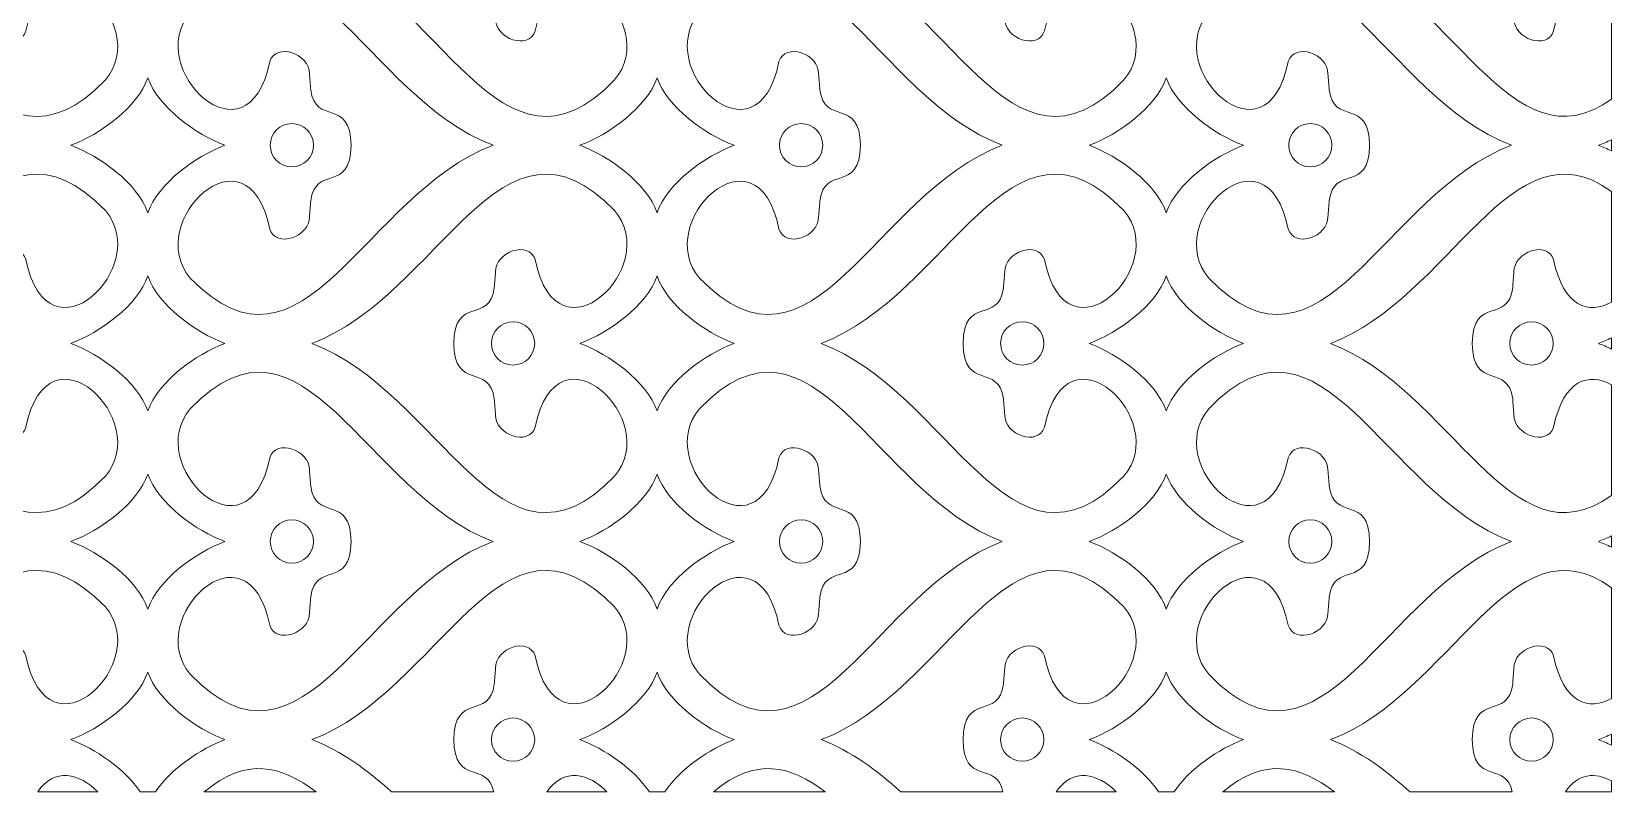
# Model space of a CAD drawing. Header units: millimetres. Extents: x -1200 to 1200, y -590 to 590.
# Drawn here: x 96 to 1200, y -590 to -59 of the extents above; entities that cross this region are included whole.
import ezdxf

# ---------------------------------------------------------------- set-up
doc = ezdxf.new("R2010")
doc.units = ezdxf.units.MM
doc.header["$MEASUREMENT"] = 0
doc.layers.add('Layer 1', color=7, linetype='Continuous')

msp = doc.modelspace()

# ---------------------------------------------------------------- linework, layer by layer
at = {"layer": 'Layer 1', "color": 250, "lineweight": 9}
for points, knots in [([(-63.3672, 0.0314), (26.5389, 33.9528), (68.5635, 175.2853), (148.0424, 92.7762), (181.4396, 53.9032), (107.7623, -17.1393), (92.5753, 58.5361), (88.1393, 72.1018), (64.7195, 64.1391), (64.8457, 49.9725), (64.5457, 46.259), (64.2457, 42.5526), (63.9539, 38.8391), (60.8516, 13.4305), (36.0188, 33.6343), (35.719, 0.0314), (35.719, 0.0168), (35.719, -0.0121), (35.719, -0.0266), (36.082, -33.4342), (60.8594, -13.3244), (63.9539, -38.7041), (64.2457, -42.4176), (64.5457, -46.124), (64.8457, -49.8303), (64.7195, -64.004), (88.1393, -71.9596), (92.5753, -58.3939), (107.7623, 17.2816), (181.4396, -53.7682), (148.0424, -92.6411), (68.6662, -175.0489), (26.6415, -34.1581), (-63.0436, -0.0266), (-63.0436, -0.0266), (-63.2173, -0.0266), (-63.2173, -0.0266), (-63.2725, -0.0121), (-63.3199, 0.0168), (-63.3672, 0.0314)], [0, 0, 0, 0, 0.076923077, 0.076923077, 0.076923077, 0.153846154, 0.153846154, 0.153846154, 0.230769231, 0.230769231, 0.230769231, 0.307692308, 0.307692308, 0.307692308, 0.384615385, 0.384615385, 0.384615385, 0.461538462, 0.461538462, 0.461538462, 0.538461538, 0.538461538, 0.538461538, 0.615384615, 0.615384615, 0.615384615, 0.692307692, 0.692307692, 0.692307692, 0.769230769, 0.769230769, 0.769230769, 0.846153846, 0.846153846, 0.846153846, 0.923076923, 0.923076923, 0.923076923, 1, 1, 1, 1]), ([(292.3105, 0.0314), (382.2166, 33.9528), (424.2413, 175.2853), (503.7201, 92.7762), (537.1173, 53.9032), (463.44, -17.1393), (448.2531, 58.5361), (443.8169, 72.1018), (420.3971, 64.1391), (420.5234, 49.9725), (420.2236, 46.259), (419.9236, 42.5526), (419.6315, 38.8391), (416.5294, 13.4305), (391.6967, 33.6343), (391.3967, 0.0314), (391.3967, 0.0168), (391.3967, -0.0121), (391.3967, -0.0266), (391.7599, -33.4342), (416.5373, -13.3244), (419.6315, -38.7041), (419.9236, -42.4176), (420.2236, -46.124), (420.5234, -49.8303), (420.3971, -64.004), (443.8169, -71.9596), (448.2531, -58.3939), (463.44, 17.2816), (537.1173, -53.7682), (503.7201, -92.6411), (424.3439, -175.0489), (382.3193, -34.1581), (292.6342, -0.0266), (292.6342, -0.0266), (292.4606, -0.0266), (292.4606, -0.0266), (292.4053, -0.0121), (292.358, 0.0168), (292.3105, 0.0314)], [0, 0, 0, 0, 0.076923077, 0.076923077, 0.076923077, 0.153846154, 0.153846154, 0.153846154, 0.230769231, 0.230769231, 0.230769231, 0.307692308, 0.307692308, 0.307692308, 0.384615385, 0.384615385, 0.384615385, 0.461538462, 0.461538462, 0.461538462, 0.538461538, 0.538461538, 0.538461538, 0.615384615, 0.615384615, 0.615384615, 0.692307692, 0.692307692, 0.692307692, 0.769230769, 0.769230769, 0.769230769, 0.846153846, 0.846153846, 0.846153846, 0.923076923, 0.923076923, 0.923076923, 1, 1, 1, 1]), ([(647.9884, 0.0314), (737.8945, 33.9528), (779.919, 175.2853), (859.3981, 92.7762), (892.7952, 53.9032), (819.1179, -17.1393), (803.9308, 58.5361), (799.4948, 72.1018), (776.0751, 64.1391), (776.2013, 49.9725), (775.9014, 46.259), (775.6013, 42.5526), (775.3094, 38.8391), (772.2072, 13.4305), (747.3744, 33.6343), (747.0746, 0.0314), (747.0746, 0.0168), (747.0746, -0.0121), (747.0746, -0.0266), (747.4376, -33.4342), (772.2152, -13.3244), (775.3094, -38.7041), (775.6013, -42.4176), (775.9014, -46.124), (776.2013, -49.8303), (776.0751, -64.004), (799.4948, -71.9596), (803.9308, -58.3939), (819.1179, 17.2816), (892.7952, -53.7682), (859.3981, -92.6411), (780.0217, -175.0489), (737.9971, -34.1581), (648.3121, -0.0266), (648.3121, -0.0266), (648.1383, -0.0266), (648.1383, -0.0266), (648.0831, -0.0121), (648.0357, 0.0168), (647.9884, 0.0314)], [0, 0, 0, 0, 0.076923077, 0.076923077, 0.076923077, 0.153846154, 0.153846154, 0.153846154, 0.230769231, 0.230769231, 0.230769231, 0.307692308, 0.307692308, 0.307692308, 0.384615385, 0.384615385, 0.384615385, 0.461538462, 0.461538462, 0.461538462, 0.538461538, 0.538461538, 0.538461538, 0.615384615, 0.615384615, 0.615384615, 0.692307692, 0.692307692, 0.692307692, 0.769230769, 0.769230769, 0.769230769, 0.846153846, 0.846153846, 0.846153846, 0.923076923, 0.923076923, 0.923076923, 1, 1, 1, 1]), ([(1003.6661, 0.0314), (1087.6956, 31.7355), (1129.9019, 157.2456), (1199.95, 106.1572), (1199.95, 106.1572), (1199.95, 28.8693), (1199.95, 28.8693), (1184.6345, 20.2687), (1166.3539, 24.9253), (1159.6088, 58.5361), (1155.1726, 72.1018), (1131.7528, 64.1391), (1131.8791, 49.9725), (1131.5792, 46.259), (1131.2793, 42.5526), (1130.9871, 38.8391), (1127.8851, 13.4305), (1103.0523, 33.6343), (1102.7522, 0.0314), (1102.7522, 0.0168), (1102.7522, -0.0121), (1102.7522, -0.0266), (1103.1155, -33.4342), (1127.893, -13.3244), (1130.9871, -38.7041), (1131.2793, -42.4176), (1131.5792, -46.124), (1131.8791, -49.8303), (1131.7528, -64.004), (1155.1726, -71.9596), (1159.6088, -58.3939), (1166.3539, -24.783), (1184.6345, -20.1279), (1199.95, -28.73), (1199.95, -28.73), (1199.95, -106.0223), (1199.95, -106.0223), (1129.9978, -157.0411), (1087.8051, -31.9242), (1003.9897, -0.0266), (1003.9897, -0.0266), (1003.8162, -0.0266), (1003.8162, -0.0266), (1003.7608, -0.0121), (1003.7135, 0.0168), (1003.6661, 0.0314)], [0, 0, 0, 0, 0.066666667, 0.066666667, 0.066666667, 0.133333333, 0.133333333, 0.133333333, 0.2, 0.2, 0.2, 0.266666667, 0.266666667, 0.266666667, 0.333333333, 0.333333333, 0.333333333, 0.4, 0.4, 0.4, 0.466666667, 0.466666667, 0.466666667, 0.533333333, 0.533333333, 0.533333333, 0.6, 0.6, 0.6, 0.666666667, 0.666666667, 0.666666667, 0.733333333, 0.733333333, 0.733333333, 0.8, 0.8, 0.8, 0.866666667, 0.866666667, 0.866666667, 0.933333333, 0.933333333, 0.933333333, 1, 1, 1, 1]), ([(418.779, -138.297), (328.8728, -172.2113), (286.8403, -313.5582), (207.3694, -231.0491), (173.9722, -192.169), (247.6495, -121.119), (262.8287, -196.7946), (267.2726, -210.3603), (290.6926, -202.4048), (290.566, -188.2309), (290.8661, -184.5246), (291.1582, -180.8184), (291.4582, -177.1048), (294.5602, -151.6889), (319.393, -171.9), (319.6928, -138.297), (319.393, -104.7011), (294.5602, -124.8978), (291.4582, -99.4892), (291.1582, -95.7757), (290.8661, -92.0693), (290.566, -88.363), (290.6926, -74.1893), (267.2726, -66.2336), (262.8287, -79.7993), (247.6495, -155.4749), (173.9722, -84.4323), (207.3694, -45.552), (286.8403, 36.9569), (328.8728, -104.3827), (418.779, -138.297)], [0, 0, 0, 0, 0.1, 0.1, 0.1, 0.2, 0.2, 0.2, 0.3, 0.3, 0.3, 0.4, 0.4, 0.4, 0.5, 0.5, 0.5, 0.6, 0.6, 0.6, 0.7, 0.7, 0.7, 0.8, 0.8, 0.8, 0.9, 0.9, 0.9, 1, 1, 1, 1]), ([(774.4569, -138.297), (684.5508, -172.2113), (642.5182, -313.5582), (563.0473, -231.0491), (529.6501, -192.169), (603.3273, -121.119), (618.5064, -196.7946), (622.9503, -210.3603), (646.3702, -202.4048), (646.244, -188.2309), (646.544, -184.5246), (646.8359, -180.8184), (647.1358, -177.1048), (650.238, -151.6889), (675.0707, -171.9), (675.3707, -138.297), (675.0707, -104.7011), (650.238, -124.8978), (647.1358, -99.4892), (646.8359, -95.7757), (646.544, -92.0693), (646.244, -88.363), (646.3702, -74.1893), (622.9503, -66.2336), (618.5064, -79.7993), (603.3273, -155.4749), (529.6501, -84.4323), (563.0473, -45.552), (642.5182, 36.9569), (684.5508, -104.3827), (774.4569, -138.297)], [0, 0, 0, 0, 0.1, 0.1, 0.1, 0.2, 0.2, 0.2, 0.3, 0.3, 0.3, 0.4, 0.4, 0.4, 0.5, 0.5, 0.5, 0.6, 0.6, 0.6, 0.7, 0.7, 0.7, 0.8, 0.8, 0.8, 0.9, 0.9, 0.9, 1, 1, 1, 1]), ([(1130.1348, -138.297), (1040.2285, -172.2113), (998.1962, -313.5582), (918.725, -231.0491), (885.328, -192.169), (959.0052, -121.119), (974.1841, -196.7946), (978.6282, -210.3603), (1002.0481, -202.4048), (1001.9218, -188.2309), (1002.2216, -184.5246), (1002.5137, -180.8184), (1002.8138, -177.1048), (1005.9158, -151.6889), (1030.7486, -171.9), (1031.0485, -138.297), (1030.7486, -104.7011), (1005.9158, -124.8978), (1002.8138, -99.4892), (1002.5137, -95.7757), (1002.2216, -92.0693), (1001.9218, -88.363), (1002.0481, -74.1893), (978.6282, -66.2336), (974.1841, -79.7993), (959.0052, -155.4749), (885.328, -84.4323), (918.725, -45.552), (998.1962, 36.9569), (1040.2285, -104.3827), (1130.1348, -138.297)], [0, 0, 0, 0, 0.1, 0.1, 0.1, 0.2, 0.2, 0.2, 0.3, 0.3, 0.3, 0.4, 0.4, 0.4, 0.5, 0.5, 0.5, 0.6, 0.6, 0.6, 0.7, 0.7, 0.7, 0.8, 0.8, 0.8, 0.9, 0.9, 0.9, 1, 1, 1, 1]), ([(177.706, -185.4657), (170.6571, -164.9144), (144.2063, -145.8327), (123.8334, -138.297), (144.2063, -130.7685), (170.6571, -111.6795), (177.706, -91.1354), (184.7547, -111.6795), (211.2058, -130.7685), (231.5787, -138.297), (211.2058, -145.8327), (184.7469, -164.9144), (177.706, -185.4657)], [0, 0, 0, 0, 0.25, 0.25, 0.25, 0.5, 0.5, 0.5, 0.75, 0.75, 0.75, 1, 1, 1, 1]), ([(533.3837, -185.4657), (526.3349, -164.9144), (499.8839, -145.8327), (479.511, -138.297), (499.8839, -130.7685), (526.3349, -111.6795), (533.3837, -91.1354), (540.4326, -111.6795), (566.8834, -130.7685), (587.2563, -138.297), (566.8834, -145.8327), (540.4247, -164.9144), (533.3837, -185.4657)], [0, 0, 0, 0, 0.25, 0.25, 0.25, 0.5, 0.5, 0.5, 0.75, 0.75, 0.75, 1, 1, 1, 1]), ([(889.0616, -185.4657), (882.0127, -164.9144), (855.5619, -145.8327), (835.1889, -138.297), (855.5619, -130.7685), (882.0127, -111.6795), (889.0616, -91.1354), (896.1103, -111.6795), (922.5613, -130.7685), (942.9342, -138.297), (922.5613, -145.8327), (896.1024, -164.9144), (889.0616, -185.4657)], [0, 0, 0, 0, 0.25, 0.25, 0.25, 0.5, 0.5, 0.5, 0.75, 0.75, 0.75, 1, 1, 1, 1]), ([(-63.3672, -276.6904), (26.5389, -310.6047), (68.5635, -451.9588), (148.0424, -369.4425), (181.4396, -330.5624), (107.7623, -259.5342), (92.5753, -335.1952), (88.1393, -348.7609), (64.7195, -340.8054), (64.8457, -326.6389), (64.5457, -322.9181), (64.2457, -319.2118), (63.9539, -315.5054), (60.8516, -290.0969), (36.0188, -310.2934), (35.719, -276.6904), (36.0188, -243.1019), (60.8516, -263.2984), (63.9539, -237.8899), (64.2457, -234.1835), (64.5457, -230.47), (64.8457, -226.7564), (64.7195, -212.5899), (88.1393, -204.6271), (92.5753, -218.1928), (107.7623, -293.8683), (181.4396, -222.8329), (148.0424, -183.9528), (68.5635, -101.4365), (26.5389, -242.7834), (-63.3672, -276.6904)], [0, 0, 0, 0, 0.1, 0.1, 0.1, 0.2, 0.2, 0.2, 0.3, 0.3, 0.3, 0.4, 0.4, 0.4, 0.5, 0.5, 0.5, 0.6, 0.6, 0.6, 0.7, 0.7, 0.7, 0.8, 0.8, 0.8, 0.9, 0.9, 0.9, 1, 1, 1, 1]), ([(292.3105, -276.6904), (382.2166, -310.6047), (424.2413, -451.9588), (503.7201, -369.4425), (537.1173, -330.5624), (463.44, -259.5342), (448.2531, -335.1952), (443.8169, -348.7609), (420.3971, -340.8054), (420.5234, -326.6389), (420.2236, -322.9181), (419.9236, -319.2118), (419.6315, -315.5054), (416.5294, -290.0969), (391.6967, -310.2934), (391.3967, -276.6904), (391.6967, -243.1019), (416.5294, -263.2984), (419.6315, -237.8899), (419.9236, -234.1835), (420.2236, -230.47), (420.5234, -226.7564), (420.3971, -212.5899), (443.8169, -204.6271), (448.2531, -218.1928), (463.44, -293.8683), (537.1173, -222.8329), (503.7201, -183.9528), (424.2413, -101.4365), (382.2166, -242.7834), (292.3105, -276.6904)], [0, 0, 0, 0, 0.1, 0.1, 0.1, 0.2, 0.2, 0.2, 0.3, 0.3, 0.3, 0.4, 0.4, 0.4, 0.5, 0.5, 0.5, 0.6, 0.6, 0.6, 0.7, 0.7, 0.7, 0.8, 0.8, 0.8, 0.9, 0.9, 0.9, 1, 1, 1, 1]), ([(647.9884, -276.6904), (737.8945, -310.6047), (779.919, -451.9588), (859.3981, -369.4425), (892.7952, -330.5624), (819.1179, -259.5342), (803.9308, -335.1952), (799.4948, -348.7609), (776.0751, -340.8054), (776.2013, -326.6389), (775.9014, -322.9181), (775.6013, -319.2118), (775.3094, -315.5054), (772.2072, -290.0969), (747.3744, -310.2934), (747.0746, -276.6904), (747.3744, -243.1019), (772.2072, -263.2984), (775.3094, -237.8899), (775.6013, -234.1835), (775.9014, -230.47), (776.2013, -226.7564), (776.0751, -212.5899), (799.4948, -204.6271), (803.9308, -218.1928), (819.1179, -293.8683), (892.7952, -222.8329), (859.3981, -183.9528), (779.919, -101.4365), (737.8945, -242.7834), (647.9884, -276.6904)], [0, 0, 0, 0, 0.1, 0.1, 0.1, 0.2, 0.2, 0.2, 0.3, 0.3, 0.3, 0.4, 0.4, 0.4, 0.5, 0.5, 0.5, 0.6, 0.6, 0.6, 0.7, 0.7, 0.7, 0.8, 0.8, 0.8, 0.9, 0.9, 0.9, 1, 1, 1, 1]), ([(1003.6661, -276.6904), (1087.6956, -308.3879), (1129.9019, -433.9165), (1199.95, -382.8246), (1199.95, -382.8246), (1199.95, -305.535), (1199.95, -305.535), (1184.6345, -296.9349), (1166.3539, -301.5908), (1159.6088, -335.1952), (1155.1726, -348.7609), (1131.7528, -340.8054), (1131.8791, -326.6389), (1131.5792, -322.9181), (1131.2793, -319.2118), (1130.9871, -315.5054), (1127.8851, -290.0969), (1103.0523, -310.2934), (1102.7522, -276.6904), (1103.0523, -243.1019), (1127.8851, -263.2984), (1130.9871, -237.8899), (1131.2793, -234.1835), (1131.5792, -230.47), (1131.8791, -226.7564), (1131.7528, -212.5899), (1155.1726, -204.6271), (1159.6088, -218.1928), (1166.3539, -251.8037), (1184.6345, -256.4617), (1199.95, -247.862), (1199.95, -247.862), (1199.95, -170.5706), (1199.95, -170.5706), (1129.9019, -119.4779), (1087.6956, -244.9997), (1003.6661, -276.6904)], [0, 0, 0, 0, 0.083333333, 0.083333333, 0.083333333, 0.166666667, 0.166666667, 0.166666667, 0.25, 0.25, 0.25, 0.333333333, 0.333333333, 0.333333333, 0.416666667, 0.416666667, 0.416666667, 0.5, 0.5, 0.5, 0.583333333, 0.583333333, 0.583333333, 0.666666667, 0.666666667, 0.666666667, 0.75, 0.75, 0.75, 0.833333333, 0.833333333, 0.833333333, 0.916666667, 0.916666667, 0.916666667, 1, 1, 1, 1]), ([(263.1917, -138.297), (263.1917, -146.6362), (269.9801, -153.4335), (278.3076, -153.4335), (286.6352, -153.4335), (293.4234, -146.6362), (293.4234, -138.297), (293.4234, -129.9577), (286.6352, -123.1531), (278.3076, -123.1531), (269.9801, -123.1531), (263.1917, -129.9577), (263.1917, -138.297)], [0, 0, 0, 0, 0.25, 0.25, 0.25, 0.5, 0.5, 0.5, 0.75, 0.75, 0.75, 1, 1, 1, 1]), ([(618.8696, -138.297), (618.8696, -146.6362), (625.6578, -153.4335), (633.9854, -153.4335), (642.3129, -153.4335), (649.1014, -146.6362), (649.1014, -138.297), (649.1014, -129.9577), (642.3129, -123.1531), (633.9854, -123.1531), (625.6578, -123.1531), (618.8696, -129.9577), (618.8696, -138.297)], [0, 0, 0, 0, 0.25, 0.25, 0.25, 0.5, 0.5, 0.5, 0.75, 0.75, 0.75, 1, 1, 1, 1]), ([(974.5473, -138.297), (974.5473, -146.6362), (981.3357, -153.4335), (989.6633, -153.4335), (997.9909, -153.4335), (1004.7871, -146.6362), (1004.7871, -138.297), (1004.7871, -129.9577), (997.9909, -123.1531), (989.6633, -123.1531), (981.3357, -123.1531), (974.5473, -129.9577), (974.5473, -138.297)], [0, 0, 0, 0, 0.25, 0.25, 0.25, 0.5, 0.5, 0.5, 0.75, 0.75, 0.75, 1, 1, 1, 1]), ([(1199.95, -142.2293), (1196.8474, -140.7002), (1193.7944, -139.379), (1190.8667, -138.297), (1193.7944, -137.215), (1196.8474, -135.8938), (1199.95, -134.3648), (1199.95, -134.3648), (1199.95, -142.2293), (1199.95, -142.2293)], [0, 0, 0, 0, 0.333333333, 0.333333333, 0.333333333, 0.666666667, 0.666666667, 0.666666667, 1, 1, 1, 1]), ([(177.706, -323.8591), (170.6571, -303.3152), (144.2063, -284.2406), (123.8334, -276.6904), (144.2063, -269.1619), (170.6571, -250.0874), (177.706, -229.529), (184.7547, -250.0874), (211.2058, -269.1619), (231.5787, -276.6904), (211.2058, -284.2406), (184.7469, -303.3152), (177.706, -323.8591)], [0, 0, 0, 0, 0.25, 0.25, 0.25, 0.5, 0.5, 0.5, 0.75, 0.75, 0.75, 1, 1, 1, 1]), ([(533.3837, -323.8591), (526.3349, -303.3152), (499.8839, -284.2406), (479.511, -276.6904), (499.8839, -269.1619), (526.3349, -250.0874), (533.3837, -229.529), (540.4326, -250.0874), (566.8834, -269.1619), (587.2563, -276.6904), (566.8834, -284.2406), (540.4247, -303.3152), (533.3837, -323.8591)], [0, 0, 0, 0, 0.25, 0.25, 0.25, 0.5, 0.5, 0.5, 0.75, 0.75, 0.75, 1, 1, 1, 1]), ([(889.0616, -323.8591), (882.0127, -303.3152), (855.5619, -284.2406), (835.1889, -276.6904), (855.5619, -269.1619), (882.0127, -250.0874), (889.0616, -229.529), (896.1103, -250.0874), (922.5613, -269.1619), (942.9342, -276.6904), (922.5613, -284.2406), (896.1024, -303.3152), (889.0616, -323.8591)], [0, 0, 0, 0, 0.25, 0.25, 0.25, 0.5, 0.5, 0.5, 0.75, 0.75, 0.75, 1, 1, 1, 1]), ([(418.779, -415.0983), (328.8728, -381.184), (286.8403, -239.8371), (207.3694, -322.3534), (173.9722, -361.2263), (247.6495, -432.269), (262.8287, -356.5934), (267.2726, -343.035), (290.6926, -350.9905), (290.566, -365.157), (290.8661, -368.8706), (291.1582, -372.5769), (291.4582, -376.2833), (294.5602, -401.699), (319.393, -381.4953), (319.6928, -415.0983), (319.393, -448.7013), (294.5602, -428.4975), (291.4582, -453.9061), (291.1582, -457.6124), (290.8661, -461.3332), (290.566, -465.0395), (290.6926, -479.206), (267.2726, -487.1617), (262.8287, -473.5959), (247.6495, -397.9276), (173.9722, -468.9702), (207.3694, -507.8433), (286.8403, -590.3522), (328.8728, -449.0199), (418.779, -415.0983)], [0, 0, 0, 0, 0.1, 0.1, 0.1, 0.2, 0.2, 0.2, 0.3, 0.3, 0.3, 0.4, 0.4, 0.4, 0.5, 0.5, 0.5, 0.6, 0.6, 0.6, 0.7, 0.7, 0.7, 0.8, 0.8, 0.8, 0.9, 0.9, 0.9, 1, 1, 1, 1]), ([(774.4569, -415.0983), (684.5508, -381.184), (642.5182, -239.8371), (563.0473, -322.3534), (529.6501, -361.2263), (603.3273, -432.269), (618.5064, -356.5934), (622.9503, -343.035), (646.3702, -350.9905), (646.244, -365.157), (646.544, -368.8706), (646.8359, -372.5769), (647.1358, -376.2833), (650.238, -401.699), (675.0707, -381.4953), (675.3707, -415.0983), (675.0707, -448.7013), (650.238, -428.4975), (647.1358, -453.9061), (646.8359, -457.6124), (646.544, -461.3332), (646.244, -465.0395), (646.3702, -479.206), (622.9503, -487.1617), (618.5064, -473.5959), (603.3273, -397.9276), (529.6501, -468.9702), (563.0473, -507.8433), (642.5182, -590.3522), (684.5508, -449.0199), (774.4569, -415.0983)], [0, 0, 0, 0, 0.1, 0.1, 0.1, 0.2, 0.2, 0.2, 0.3, 0.3, 0.3, 0.4, 0.4, 0.4, 0.5, 0.5, 0.5, 0.6, 0.6, 0.6, 0.7, 0.7, 0.7, 0.8, 0.8, 0.8, 0.9, 0.9, 0.9, 1, 1, 1, 1]), ([(1130.1348, -415.0983), (1040.2285, -381.184), (998.1962, -239.8371), (918.725, -322.3534), (885.328, -361.2263), (959.0052, -432.269), (974.1841, -356.5934), (978.6282, -343.035), (1002.0481, -350.9905), (1001.9218, -365.157), (1002.2216, -368.8706), (1002.5137, -372.5769), (1002.8138, -376.2833), (1005.9158, -401.699), (1030.7486, -381.4953), (1031.0485, -415.0983), (1030.7486, -448.7013), (1005.9158, -428.4975), (1002.8138, -453.9061), (1002.5137, -457.6124), (1002.2216, -461.3332), (1001.9218, -465.0395), (1002.0481, -479.206), (978.6282, -487.1617), (974.1841, -473.5959), (959.0052, -397.9276), (885.328, -468.9702), (918.725, -507.8433), (998.1962, -590.3522), (1040.2285, -449.0199), (1130.1348, -415.0983)], [0, 0, 0, 0, 0.1, 0.1, 0.1, 0.2, 0.2, 0.2, 0.3, 0.3, 0.3, 0.4, 0.4, 0.4, 0.5, 0.5, 0.5, 0.6, 0.6, 0.6, 0.7, 0.7, 0.7, 0.8, 0.8, 0.8, 0.9, 0.9, 0.9, 1, 1, 1, 1]), ([(447.8978, -276.6904), (447.8978, -285.0369), (441.1095, -291.8414), (432.782, -291.8414), (424.4544, -291.8414), (417.6582, -285.0369), (417.6582, -276.6904), (417.6582, -268.3584), (424.4544, -261.5539), (432.782, -261.5539), (441.1095, -261.5539), (447.8978, -268.3584), (447.8978, -276.6904)], [0, 0, 0, 0, 0.25, 0.25, 0.25, 0.5, 0.5, 0.5, 0.75, 0.75, 0.75, 1, 1, 1, 1]), ([(803.5758, -276.6904), (803.5758, -285.0369), (796.7873, -291.8414), (788.4597, -291.8414), (780.1323, -291.8414), (773.336, -285.0369), (773.336, -276.6904), (773.336, -268.3584), (780.1323, -261.5539), (788.4597, -261.5539), (796.7873, -261.5539), (803.5758, -268.3584), (803.5758, -276.6904)], [0, 0, 0, 0, 0.25, 0.25, 0.25, 0.5, 0.5, 0.5, 0.75, 0.75, 0.75, 1, 1, 1, 1]), ([(1159.2536, -276.6904), (1159.2536, -285.0369), (1152.4653, -291.8414), (1144.1375, -291.8414), (1135.81, -291.8414), (1129.0137, -285.0369), (1129.0137, -276.6904), (1129.0137, -268.3584), (1135.81, -261.5539), (1144.1375, -261.5539), (1152.4653, -261.5539), (1159.2536, -268.3584), (1159.2536, -276.6904)], [0, 0, 0, 0, 0.25, 0.25, 0.25, 0.5, 0.5, 0.5, 0.75, 0.75, 0.75, 1, 1, 1, 1]), ([(1199.95, -280.6294), (1196.8474, -279.0986), (1193.7944, -277.7752), (1190.8667, -276.6904), (1193.7944, -275.6084), (1196.8474, -274.2875), (1199.95, -272.7588), (1199.95, -272.7588), (1199.95, -280.6294), (1199.95, -280.6294)], [0, 0, 0, 0, 0.333333333, 0.333333333, 0.333333333, 0.666666667, 0.666666667, 0.666666667, 1, 1, 1, 1]), ([(177.706, -462.2671), (170.6571, -441.7086), (144.2063, -422.634), (123.8334, -415.0983), (144.2063, -407.5626), (170.6571, -388.4809), (177.706, -367.9296), (184.7547, -388.4809), (211.2058, -407.5626), (231.5787, -415.0983), (211.2058, -422.634), (184.7469, -441.7086), (177.706, -462.2671)], [0, 0, 0, 0, 0.25, 0.25, 0.25, 0.5, 0.5, 0.5, 0.75, 0.75, 0.75, 1, 1, 1, 1]), ([(533.3837, -462.2671), (526.3349, -441.7086), (499.8839, -422.634), (479.511, -415.0983), (499.8839, -407.5626), (526.3349, -388.4809), (533.3837, -367.9296), (540.4326, -388.4809), (566.8834, -407.5626), (587.2563, -415.0983), (566.8834, -422.634), (540.4247, -441.7086), (533.3837, -462.2671)], [0, 0, 0, 0, 0.25, 0.25, 0.25, 0.5, 0.5, 0.5, 0.75, 0.75, 0.75, 1, 1, 1, 1]), ([(889.0616, -462.2671), (882.0127, -441.7086), (855.5619, -422.634), (835.1889, -415.0983), (855.5619, -407.5626), (882.0127, -388.4809), (889.0616, -367.9296), (896.1103, -388.4809), (922.5613, -407.5626), (942.9342, -415.0983), (922.5613, -422.634), (896.1024, -441.7086), (889.0616, -462.2671)], [0, 0, 0, 0, 0.25, 0.25, 0.25, 0.5, 0.5, 0.5, 0.75, 0.75, 0.75, 1, 1, 1, 1]), ([(-63.3672, -553.5062), (26.5389, -519.5846), (68.5635, -378.2306), (148.0424, -460.7542), (181.4396, -499.6271), (107.7623, -570.6769), (92.5753, -495.0086), (88.1393, -481.4284), (64.7195, -489.3985), (64.8457, -503.565), (64.5457, -507.2713), (64.2457, -510.9849), (63.9539, -514.6912), (60.8516, -540.107), (36.0188, -519.896), (35.719, -553.5062), (36.0093, -586.0411), (59.3075, -568.1145), (63.5962, -590.0266), (63.5962, -590.0266), (-7.7891, -590.0266), (-7.7891, -590.0266), (-24.4693, -574.8518), (-42.6444, -561.3232), (-63.3672, -553.5062)], [0, 0, 0, 0, 0.125, 0.125, 0.125, 0.25, 0.25, 0.25, 0.375, 0.375, 0.375, 0.5, 0.5, 0.5, 0.625, 0.625, 0.625, 0.75, 0.75, 0.75, 0.875, 0.875, 0.875, 1, 1, 1, 1]), ([(292.3105, -553.5062), (382.2166, -519.5846), (424.2413, -378.2306), (503.7201, -460.7542), (537.1173, -499.6271), (463.44, -570.6769), (448.2531, -495.0086), (443.8169, -481.4284), (420.3971, -489.3985), (420.5234, -503.565), (420.2236, -507.2713), (419.9236, -510.9849), (419.6315, -514.6912), (416.5294, -540.107), (391.6967, -519.896), (391.3967, -553.5062), (391.6872, -586.0411), (414.9853, -568.1145), (419.2738, -590.0266), (419.2738, -590.0266), (347.8886, -590.0266), (347.8886, -590.0266), (331.2084, -574.8518), (313.0333, -561.3232), (292.3105, -553.5062)], [0, 0, 0, 0, 0.125, 0.125, 0.125, 0.25, 0.25, 0.25, 0.375, 0.375, 0.375, 0.5, 0.5, 0.5, 0.625, 0.625, 0.625, 0.75, 0.75, 0.75, 0.875, 0.875, 0.875, 1, 1, 1, 1]), ([(647.9884, -553.5062), (737.8945, -519.5846), (779.919, -378.2306), (859.3981, -460.7542), (892.7952, -499.6271), (819.1179, -570.6769), (803.9308, -495.0086), (799.4948, -481.4284), (776.0751, -489.3985), (776.2013, -503.565), (775.9014, -507.2713), (775.6013, -510.9849), (775.3094, -514.6912), (772.2072, -540.107), (747.3744, -519.896), (747.0746, -553.5062), (747.3649, -586.0411), (770.6631, -568.1145), (774.9517, -590.0266), (774.9517, -590.0266), (703.5665, -590.0266), (703.5665, -590.0266), (686.8863, -574.8518), (668.7112, -561.3232), (647.9884, -553.5062)], [0, 0, 0, 0, 0.125, 0.125, 0.125, 0.25, 0.25, 0.25, 0.375, 0.375, 0.375, 0.5, 0.5, 0.5, 0.625, 0.625, 0.625, 0.75, 0.75, 0.75, 0.875, 0.875, 0.875, 1, 1, 1, 1]), ([(1003.6661, -553.5062), (1087.6956, -521.8019), (1129.9019, -396.273), (1199.95, -447.3708), (1199.95, -447.3708), (1199.95, -524.6665), (1199.95, -524.6665), (1184.6345, -533.2697), (1166.3539, -528.6163), (1159.6088, -495.0086), (1155.1726, -481.4284), (1131.7528, -489.3985), (1131.8791, -503.565), (1131.5792, -507.2713), (1131.2793, -510.9849), (1130.9871, -514.6912), (1127.8851, -540.107), (1103.0523, -519.896), (1102.7522, -553.5062), (1103.0428, -586.0411), (1126.341, -568.1145), (1130.6294, -590.0266), (1130.6294, -590.0266), (1059.2443, -590.0266), (1059.2443, -590.0266), (1042.5641, -574.8518), (1024.389, -561.3232), (1003.6661, -553.5062)], [0, 0, 0, 0, 0.111111111, 0.111111111, 0.111111111, 0.222222222, 0.222222222, 0.222222222, 0.333333333, 0.333333333, 0.333333333, 0.444444444, 0.444444444, 0.444444444, 0.555555556, 0.555555556, 0.555555556, 0.666666667, 0.666666667, 0.666666667, 0.777777778, 0.777777778, 0.777777778, 0.888888889, 0.888888889, 0.888888889, 1, 1, 1, 1]), ([(263.1917, -415.0983), (263.1917, -406.7591), (269.9801, -399.9545), (278.3076, -399.9545), (286.6352, -399.9545), (293.4234, -406.7591), (293.4234, -415.0983), (293.4234, -423.4303), (286.6352, -430.2421), (278.3076, -430.2421), (269.9801, -430.2421), (263.1917, -423.4303), (263.1917, -415.0983)], [0, 0, 0, 0, 0.25, 0.25, 0.25, 0.5, 0.5, 0.5, 0.75, 0.75, 0.75, 1, 1, 1, 1]), ([(618.8696, -415.0983), (618.8696, -406.7591), (625.6578, -399.9545), (633.9854, -399.9545), (642.3129, -399.9545), (649.1014, -406.7591), (649.1014, -415.0983), (649.1014, -423.4303), (642.3129, -430.2421), (633.9854, -430.2421), (625.6578, -430.2421), (618.8696, -423.4303), (618.8696, -415.0983)], [0, 0, 0, 0, 0.25, 0.25, 0.25, 0.5, 0.5, 0.5, 0.75, 0.75, 0.75, 1, 1, 1, 1]), ([(974.5473, -415.0983), (974.5473, -406.7591), (981.3357, -399.9545), (989.6633, -399.9545), (997.9909, -399.9545), (1004.7871, -406.7591), (1004.7871, -415.0983), (1004.7871, -423.4303), (997.9909, -430.2421), (989.6633, -430.2421), (981.3357, -430.2421), (974.5473, -423.4303), (974.5473, -415.0983)], [0, 0, 0, 0, 0.25, 0.25, 0.25, 0.5, 0.5, 0.5, 0.75, 0.75, 0.75, 1, 1, 1, 1]), ([(1199.95, -419.0305), (1196.8474, -417.5015), (1193.7944, -416.1803), (1190.8667, -415.0983), (1193.7944, -414.0163), (1196.8474, -412.6951), (1199.95, -411.166), (1199.95, -411.166), (1199.95, -419.0305), (1199.95, -419.0305)], [0, 0, 0, 0, 0.333333333, 0.333333333, 0.333333333, 0.666666667, 0.666666667, 0.666666667, 1, 1, 1, 1]), ([(172.3284, -590.0266), (161.546, -573.7713), (140.626, -559.7091), (123.8334, -553.4917), (144.2063, -545.9633), (170.6571, -526.8887), (177.706, -506.3302), (184.7547, -526.8887), (211.2058, -545.9633), (231.5787, -553.4917), (214.7861, -559.7091), (193.8607, -573.7713), (183.0808, -590.0266), (183.0808, -590.0266), (172.3284, -590.0266), (172.3284, -590.0266)], [0, 0, 0, 0, 0.2, 0.2, 0.2, 0.4, 0.4, 0.4, 0.6, 0.6, 0.6, 0.8, 0.8, 0.8, 1, 1, 1, 1]), ([(528.0062, -590.0266), (517.2238, -573.7713), (496.3036, -559.7091), (479.511, -553.4917), (499.8839, -545.9633), (526.3349, -526.8887), (533.3837, -506.3302), (540.4326, -526.8887), (566.8834, -545.9633), (587.2563, -553.4917), (570.4637, -559.7091), (549.5384, -573.7713), (538.7585, -590.0266), (538.7585, -590.0266), (528.0062, -590.0266), (528.0062, -590.0266)], [0, 0, 0, 0, 0.2, 0.2, 0.2, 0.4, 0.4, 0.4, 0.6, 0.6, 0.6, 0.8, 0.8, 0.8, 1, 1, 1, 1]), ([(883.684, -590.0266), (872.9016, -573.7713), (851.9816, -559.7091), (835.1889, -553.4917), (855.5619, -545.9633), (882.0127, -526.8887), (889.0616, -506.3302), (896.1103, -526.8887), (922.5613, -545.9633), (942.9342, -553.4917), (926.1416, -559.7091), (905.2161, -573.7713), (894.4363, -590.0266), (894.4363, -590.0266), (883.684, -590.0266), (883.684, -590.0266)], [0, 0, 0, 0, 0.2, 0.2, 0.2, 0.4, 0.4, 0.4, 0.6, 0.6, 0.6, 0.8, 0.8, 0.8, 1, 1, 1, 1]), ([(447.8978, -553.5062), (447.8978, -545.1525), (441.1095, -538.3624), (432.782, -538.3624), (424.4544, -538.3624), (417.6582, -545.1525), (417.6582, -553.5062), (417.6582, -561.8454), (424.4544, -568.6428), (432.782, -568.6428), (441.1095, -568.6428), (447.8978, -561.8454), (447.8978, -553.5062)], [0, 0, 0, 0, 0.25, 0.25, 0.25, 0.5, 0.5, 0.5, 0.75, 0.75, 0.75, 1, 1, 1, 1]), ([(803.5758, -553.5062), (803.5758, -545.1525), (796.7873, -538.3624), (788.4597, -538.3624), (780.1323, -538.3624), (773.336, -545.1525), (773.336, -553.5062), (773.336, -561.8454), (780.1323, -568.6428), (788.4597, -568.6428), (796.7873, -568.6428), (803.5758, -561.8454), (803.5758, -553.5062)], [0, 0, 0, 0, 0.25, 0.25, 0.25, 0.5, 0.5, 0.5, 0.75, 0.75, 0.75, 1, 1, 1, 1]), ([(1159.2536, -553.5062), (1159.2536, -545.1525), (1152.4653, -538.3624), (1144.1375, -538.3624), (1135.81, -538.3624), (1129.0137, -545.1525), (1129.0137, -553.5062), (1129.0137, -561.8454), (1135.81, -568.6428), (1144.1375, -568.6428), (1152.4653, -568.6428), (1159.2536, -561.8454), (1159.2536, -553.5062)], [0, 0, 0, 0, 0.25, 0.25, 0.25, 0.5, 0.5, 0.5, 0.75, 0.75, 0.75, 1, 1, 1, 1]), ([(1199.95, -557.4281), (1196.8474, -555.8977), (1193.7944, -554.5751), (1190.8667, -553.4917), (1193.7944, -552.4097), (1196.8474, -551.0888), (1199.95, -549.5602), (1199.95, -549.5602), (1199.95, -557.4281), (1199.95, -557.4281)], [0, 0, 0, 0, 0.333333333, 0.333333333, 0.333333333, 0.666666667, 0.666666667, 0.666666667, 1, 1, 1, 1]), ([(100.7771, -590.0266), (112.2074, -572.6401), (130.2273, -577.0156), (142.6956, -590.0266), (142.6956, -590.0266), (100.7771, -590.0266), (100.7771, -590.0266)], [0, 0, 0, 0, 0.5, 0.5, 0.5, 1, 1, 1, 1]), ([(217.0897, -590.0266), (246.5279, -565.2211), (270.9525, -571.504), (295.2162, -590.0266), (295.2162, -590.0266), (217.0897, -590.0266), (217.0897, -590.0266)], [0, 0, 0, 0, 0.5, 0.5, 0.5, 1, 1, 1, 1]), ([(456.4549, -590.0266), (467.8852, -572.6401), (485.9051, -577.0156), (498.3733, -590.0266), (498.3733, -590.0266), (456.4549, -590.0266), (456.4549, -590.0266)], [0, 0, 0, 0, 0.5, 0.5, 0.5, 1, 1, 1, 1]), ([(572.7676, -590.0266), (602.2058, -565.2211), (626.6303, -571.504), (650.8941, -590.0266), (650.8941, -590.0266), (572.7676, -590.0266), (572.7676, -590.0266)], [0, 0, 0, 0, 0.5, 0.5, 0.5, 1, 1, 1, 1]), ([(812.1326, -590.0266), (823.5629, -572.6401), (841.5829, -577.0156), (854.0512, -590.0266), (854.0512, -590.0266), (812.1326, -590.0266), (812.1326, -590.0266)], [0, 0, 0, 0, 0.5, 0.5, 0.5, 1, 1, 1, 1]), ([(928.4453, -590.0266), (957.8835, -565.2211), (982.3082, -571.504), (1006.572, -590.0266), (1006.572, -590.0266), (928.4453, -590.0266), (928.4453, -590.0266)], [0, 0, 0, 0, 0.5, 0.5, 0.5, 1, 1, 1, 1]), ([(1167.8105, -590.0266), (1176.4942, -576.8202), (1188.9814, -576.1756), (1199.95, -582.334), (1199.95, -582.334), (1199.95, -590.0266), (1199.95, -590.0266), (1199.95, -590.0266), (1167.8105, -590.0266), (1167.8105, -590.0266)], [0, 0, 0, 0, 0.333333333, 0.333333333, 0.333333333, 0.666666667, 0.666666667, 0.666666667, 1, 1, 1, 1])]:
    msp.add_open_spline(points, degree=3, knots=knots, dxfattribs=at)

doc.saveas('drawing.dxf')
